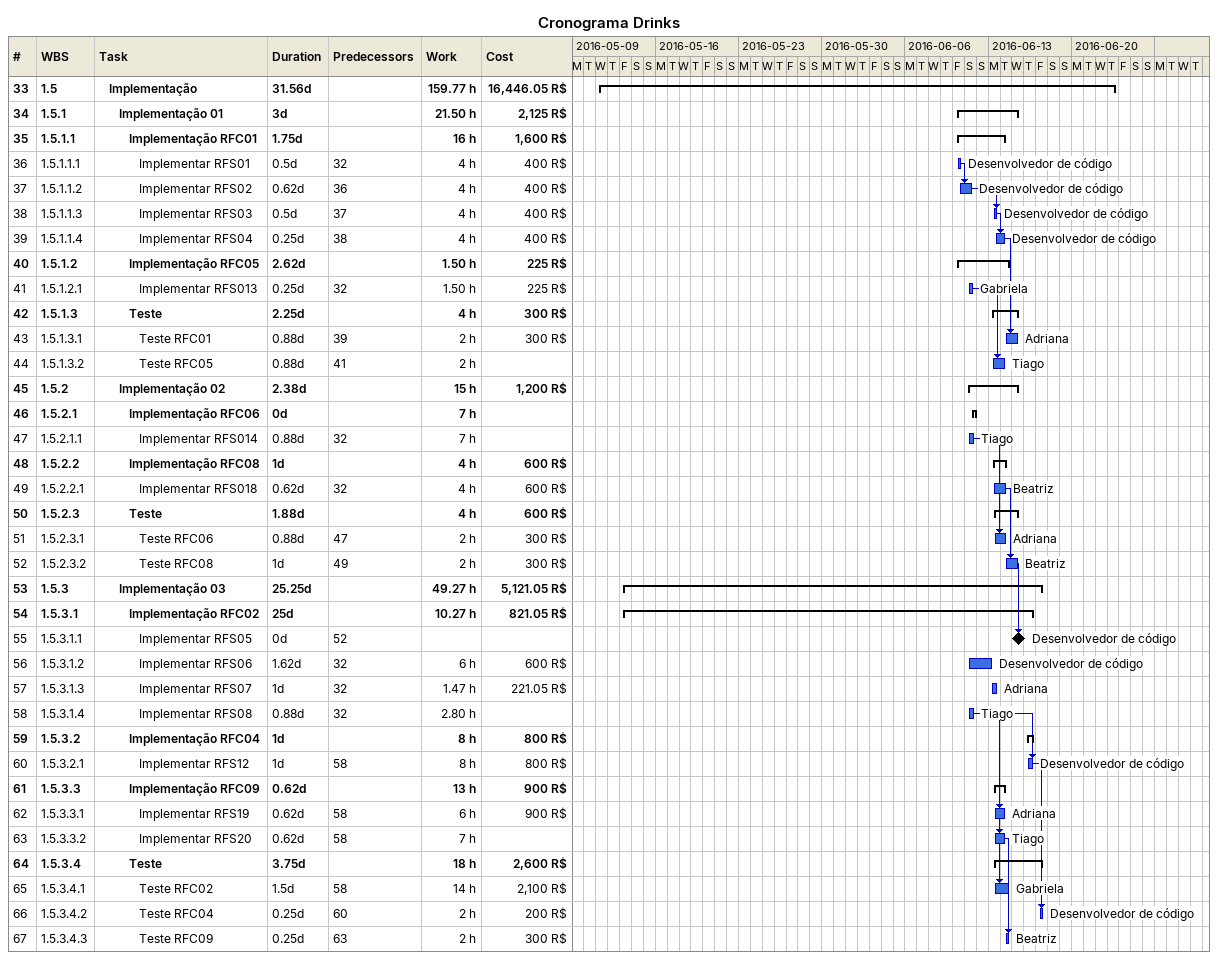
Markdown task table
Cronograma Drinks

| ID | WBS | Task | Duration | Start | Finish | Predecessors | Resources | Work (h) | Cost (R$) |
|---|---|---|---|---|---|---|---|---|---|
| 33 | 1.5 | **Implementação** | 31.56d | 2016-05-11 | 2016-06-23 |  |  | 159.77 | 16446.05 |
| 34 | 1.5.1 | **Implementação 01** | 3d | 2016-06-10 | 2016-06-15 |  |  | 21.50 | 2125 |
| 35 | 1.5.1.1 | **Implementação RFC01** | 1.75d | 2016-06-10 | 2016-06-14 |  |  | 16 | 1600 |
| 36 | 1.5.1.1.1 | Implementar RFS01 | 0.5d | 2016-06-10 | 2016-06-10 | 32 | Desenvolvedor de código | 4 | 400 |
| 37 | 1.5.1.1.2 | Implementar RFS02 | 0.62d | 2016-06-10 | 2016-06-11 | 36 | Desenvolvedor de código | 4 | 400 |
| 38 | 1.5.1.1.3 | Implementar RFS03 | 0.5d | 2016-06-13 | 2016-06-13 | 37 | Desenvolvedor de código | 4 | 400 |
| 39 | 1.5.1.1.4 | Implementar RFS04 | 0.25d | 2016-06-13 | 2016-06-14 | 38 | Desenvolvedor de código | 4 | 400 |
| 40 | 1.5.1.2 | **Implementação RFC05** | 2.62d | 2016-06-10 | 2016-06-14 |  |  | 1.50 | 225 |
| 41 | 1.5.1.2.1 | Implementar RFS013 | 0.25d | 2016-06-11 | 2016-06-11 | 32 | Gabriela | 1.50 | 225 |
| 42 | 1.5.1.3 | **Teste** | 2.25d | 2016-06-13 | 2016-06-15 |  |  | 4 | 300 |
| 43 | 1.5.1.3.1 | Teste RFC01 | 0.88d | 2016-06-14 | 2016-06-15 | 39 | Adriana | 2 | 300 |
| 44 | 1.5.1.3.2 | Teste RFC05 | 0.88d | 2016-06-13 | 2016-06-14 | 41 | Tiago | 2 |  |
| 45 | 1.5.2 | **Implementação 02** | 2.38d | 2016-06-11 | 2016-06-15 |  |  | 15 | 1200 |
| 46 | 1.5.2.1 | **Implementação RFC06** | 0d | 2016-06-11 | 2016-06-11 |  |  | 7 |  |
| 47 | 1.5.2.1.1 | Implementar RFS014 | 0.88d | 2016-06-11 | 2016-06-11 | 32 | Tiago | 7 |  |
| 48 | 1.5.2.2 | **Implementação RFC08** | 1d | 2016-06-13 | 2016-06-14 |  |  | 4 | 600 |
| 49 | 1.5.2.2.1 | Implementar RFS018 | 0.62d | 2016-06-13 | 2016-06-14 | 32 | Beatriz | 4 | 600 |
| 50 | 1.5.2.3 | **Teste** | 1.88d | 2016-06-13 | 2016-06-15 |  |  | 4 | 600 |
| 51 | 1.5.2.3.1 | Teste RFC06 | 0.88d | 2016-06-13 | 2016-06-14 | 47 | Adriana | 2 | 300 |
| 52 | 1.5.2.3.2 | Teste RFC08 | 1d | 2016-06-14 | 2016-06-15 | 49 | Beatriz | 2 | 300 |
| 53 | 1.5.3 | **Implementação 03** | 25.25d | 2016-05-13 | 2016-06-17 |  |  | 49.27 | 5121.05 |
| 54 | 1.5.3.1 | **Implementação RFC02** | 25d | 2016-05-13 | 2016-06-16 |  |  | 10.27 | 821.05 |
| 55 | 1.5.3.1.1 | Implementar RFS05 | 0d | 2016-06-15 | 2016-06-15 | 52 | Desenvolvedor de código |  |  |
| 56 | 1.5.3.1.2 | Implementar RFS06 | 1.62d | 2016-06-11 | 2016-06-13 | 32 | Desenvolvedor de código | 6 | 600 |
| 57 | 1.5.3.1.3 | Implementar RFS07 | 1d | 2016-06-13 | 2016-06-13 | 32 | Adriana | 1.47 | 221.05 |
| 58 | 1.5.3.1.4 | Implementar RFS08 | 0.88d | 2016-06-11 | 2016-06-11 | 32 | Tiago | 2.80 |  |
| 59 | 1.5.3.2 | **Implementação RFC04** | 1d | 2016-06-16 | 2016-06-16 |  |  | 8 | 800 |
| 60 | 1.5.3.2.1 | Implementar RFS12 | 1d | 2016-06-16 | 2016-06-16 | 58 | Desenvolvedor de código | 8 | 800 |
| 61 | 1.5.3.3 | **Implementação RFC09** | 0.62d | 2016-06-13 | 2016-06-14 |  |  | 13 | 900 |
| 62 | 1.5.3.3.1 | Implementar RFS19 | 0.62d | 2016-06-13 | 2016-06-14 | 58 | Adriana | 6 | 900 |
| 63 | 1.5.3.3.2 | Implementar RFS20 | 0.62d | 2016-06-13 | 2016-06-14 | 58 | Tiago | 7 |  |
| 64 | 1.5.3.4 | **Teste** | 3.75d | 2016-06-13 | 2016-06-17 |  |  | 18 | 2600 |
| 65 | 1.5.3.4.1 | Teste RFC02 | 1.5d | 2016-06-13 | 2016-06-14 | 58 | Gabriela | 14 | 2100 |
| 66 | 1.5.3.4.2 | Teste RFC04 | 0.25d | 2016-06-17 | 2016-06-17 | 60 | Desenvolvedor de código | 2 | 200 |
| 67 | 1.5.3.4.3 | Teste RFC09 | 0.25d | 2016-06-14 | 2016-06-14 | 63 | Beatriz | 2 | 300 |
